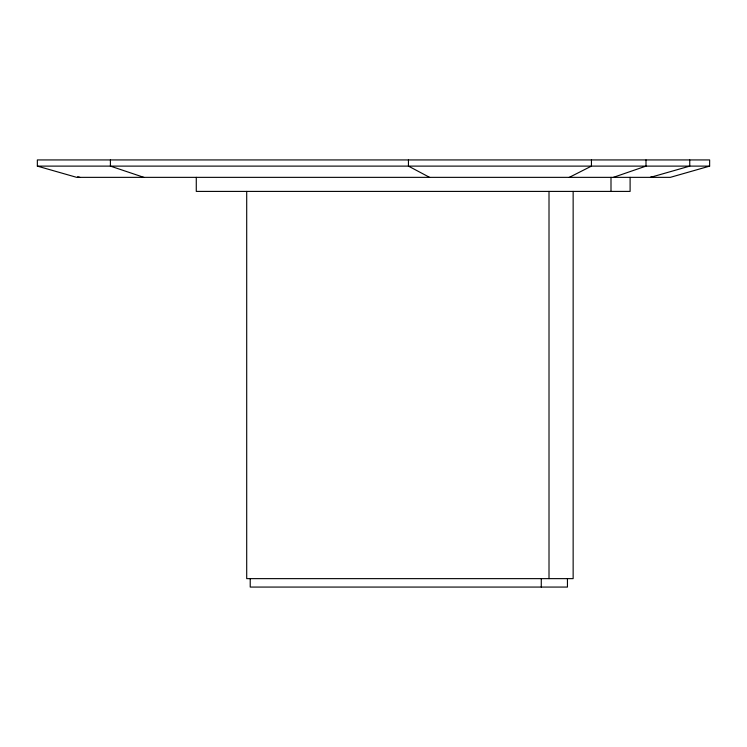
<?xml version="1.0" encoding="UTF-8"?>
<svg xmlns="http://www.w3.org/2000/svg" width="747" height="747" viewBox="0 0 747 747"><rect width="100%" height="100%" fill="white"/><g stroke="black" fill="none" stroke-linecap="round" stroke-linejoin="round"><path stroke-width="1.12" d="M569.298 177.356L591.447 166.114L591.447 159.933M613.371 177.356L645.996 166.114L645.996 159.933M652.691 176.712L650.45 177.356L689.752 166.114L689.752 159.933M709.65 166.114L670.292 177.356L76.708 177.356L37.35 166.114L37.35 159.933L709.65 159.933L709.631 166.114L37.35 166.114M77.66 176.712L79.892 177.356M143.882 177.356L110.397 166.114L110.397 159.933M429.59 177.356L408.441 166.114L408.441 159.933M630.104 177.356L630.104 191.409L196.274 191.409L196.274 177.356M610.999 177.356L610.999 191.409M573.145 191.409L573.145 578.636L246.706 578.636L246.706 191.409M567.449 578.636L567.449 587.067L250.217 587.067L250.217 578.636M549.008 191.409L549.008 578.636M541.276 578.636L541.276 587.067"/></g></svg>
